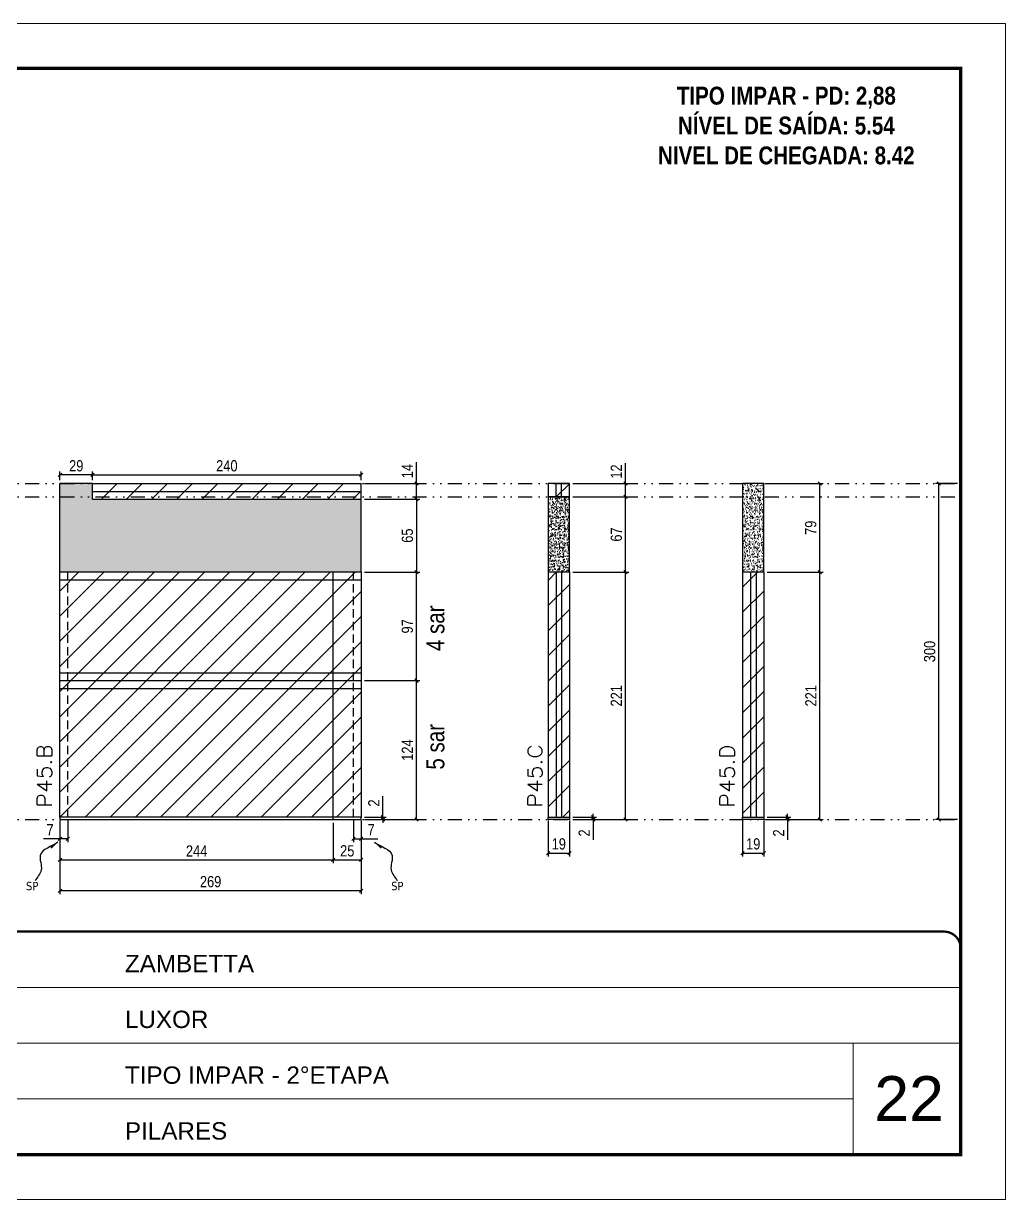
# Model space of a CAD drawing. Extents: x 14400 to 20667, y -21631 to 6985.
# Drawn here: x 16620 to 17497, y 192 to 1242 of the extents above; entities that cross this region are included whole.
import ezdxf

# ---------------------------------------------------------------- set-up
doc = ezdxf.new("R2010")
doc.units = 0
for name, pattern in [('CONTINUO', [0]), ('DASHED', [0.75, 0.5, -0.25]), ('DIVIDE2', [0.625, 0.25, -0.125, 0, -0.125, 0, -0.125]), ('HIDDEN', [0.375, 0.25, -0.125])]:
    doc.linetypes.add(name, pattern=pattern)
for name, color, linetype, lineweight in [('CARIMBO', 255, 'Continuous', 9), ('Folhas', 255, 'Continuous', 9), ('Hachura', 251, 'Continuous', 9), ('SARRAFO DE PRESSAO', 251, 'DASHED', 9), ('Texto Seção', 7, 'Continuous', 15)]:
    doc.layers.add(name, color=color, linetype=linetype, lineweight=lineweight)
for name, color, linetype in [('COTA', 241, 'Continuous'), ('NOMENCLATURA', 7, 'Continuous'), ('Nível', 160, 'Continuous'), ('Painéis', 200, 'Continuous'), ('SARR_2.2x7', 40, 'Continuous'), ('texto', 7, 'Continuous')]:
    doc.layers.add(name, color=color, linetype=linetype)
doc.styles.add('ARIAL', font='arial.ttf')
doc.styles.add('ARIAL_NARROW', font='ARIALN.TTF', dxfattribs={"height": 0.2})
doc.styles.add('COTA TECNICA', font='techl___.ttf', dxfattribs={"height": 10})
doc.styles.add('COTA TECNICA-50', font='techl___.ttf', dxfattribs={"height": 10})
doc.styles.add('REGUA-120', font='ROMANS.shx', dxfattribs={"height": 15})
doc.styles.add('ROMANC', font='techb___.ttf', dxfattribs={"height": 2.5})
doc.styles.get("Standard").update_dxf_attribs({"font": 'arial.ttf'})
doc.dimstyles.new('COTA PAINEL-50', dxfattribs={"dimtxt": 10, "dimasz": 3, "dimexe": 3, "dimexo": 3, "dimgap": 3, "dimtad": 1, "dimdec": 1, "dimzin": 12, "dimdsep": 46, "dimtxsty": 'COTA TECNICA-50', "dimblk1": 'OBLIQUE', "dimblk2": 'OBLIQUE', "dimsah": 1, "dimcen": 0.9, "dimclrd": 4, "dimclre": 4, "dimclrt": 240, "dimadec": 1, "dimazin": 3, "dimtfac": 1, "dimtdec": 1, "dimtmove": 0, "dimatfit": 3, "dimfxl": 1, "dimtolj": 1, "dimtzin": 12, "dimarcsym": 0})
doc.dimstyles.new('PAINEL', dxfattribs={"dimtxt": 10, "dimasz": 3, "dimexe": 3, "dimexo": 3, "dimgap": 3, "dimtad": 1, "dimdec": 1, "dimzin": 12, "dimdsep": 46, "dimtxsty": 'COTA TECNICA', "dimblk1": 'OBLIQUE', "dimblk2": 'OBLIQUE', "dimsah": 1, "dimcen": 0.9, "dimclrd": 4, "dimclre": 4, "dimclrt": 240, "dimadec": 1, "dimazin": 3, "dimtfac": 1, "dimtdec": 1, "dimtmove": 0, "dimatfit": 3, "dimfxl": 1, "dimtolj": 1, "dimtzin": 12, "dimarcsym": 0})
doc.dimstyles.get("Standard").update_dxf_attribs({"dimtxt": 0.18, "dimasz": 0.18, "dimexe": 0.18, "dimexo": 0.0625, "dimgap": 0.09, "dimtad": 0, "dimtih": 1, "dimtoh": 1, "dimdec": 4, "dimzin": 0, "dimdsep": 46, "dimtxsty": 'Standard', "dimcen": 0.09, "dimadec": 0, "dimazin": 0, "dimtfac": 1, "dimtdec": 4, "dimtofl": 0, "dimtmove": 0, "dimatfit": 3, "dimfxl": 1, "dimtolj": 1, "dimtzin": 0, "dimarcsym": 0})

# ---------------------------------------------------------------- blocks, each defined once
blk = doc.blocks.new('9999999999')
at = {"color": 30, "linetype": 'CONTINUO'}
for p, q in [((98564.6, 34379.6), (99584, 34379.6)), ((98564.6, 34329.8), (99488, 34329.8)), ((99584, 34329.8), (99488, 34329.8)), ((99488, 34329.8), (99488, 34230.2)), ((98564.6, 34280), (99488, 34280))]:
    blk.add_line(p, q, dxfattribs=at)
at = {"color": 30, "linetype": 'CONTINUO', "const_width": 2}
blk.add_lwpolyline([(99584, 34230.2), (99584, 34414.4, 0.414214), (99569, 34429.4), (98229, 34429.4, 0.414214), (98214, 34414.4), (98214, 34245.2, 0.414214), (98229, 34230.2), (99584, 34230.2)], format="xyb", dxfattribs=at)
at = {"layer": 'Folhas'}
blk.add_lwpolyline([(98139, 34190.2), (99624, 34190.2), (99624, 35240.2), (98139, 35240.2)], close=True, dxfattribs=at)
at = {"layer": 'Folhas', "color": 30, "const_width": 3}
blk.add_lwpolyline([(98214, 34230.2), (99584, 34230.2), (99584, 35200.2), (98214, 35200.2)], close=True, dxfattribs=at)
at = {"color": 7, "linetype": 'Continuous', "ltscale": 5, "style": 'ARIAL'}
for s, height, p in [('ZAMBETTA', 15.48, (98837.7, 34393.1)), ('LUXOR', 15.48, (98837.7, 34343.3)), ('TIPO IMPAR - 2°ETAPA', 15.483, (98837.7, 34293.5)), ('PILARES', 15.48, (98837.7, 34243.7))]:
    blk.add_text(s, height=height, dxfattribs=at).set_placement(p)
blk = doc.blocks.new('_Oblique')
at = {"color": 0, "linetype": 'ByBlock', "lineweight": -2}
blk.add_line((-0.5, -0.5), (0.5, 0.5), dxfattribs=at)
blk = doc.blocks.new('*D941')
at = {"layer": 'COTA', "color": 4, "lineweight": -2, "transparency": 16777216}
for p, q in [((16652.7, 530.1), (16652.7, 464.5)), ((16921.7, 530.1), (16921.7, 464.5)), ((16921.7, 467.5), (16652.7, 467.5))]:
    blk.add_line(p, q, dxfattribs=at)
at = {"layer": 'Defpoints', "color": 0, "transparency": 16777216}
for p in [(16652.7, 533.1), (16921.7, 533.1), (16652.7, 467.5)]:
    blk.add_point(p, dxfattribs=at)
at = {"layer": 'COTA', "color": 4, "lineweight": -2, "transparency": 16777216, "xscale": 3, "yscale": 3, "zscale": 3, "rotation": 180}
blk.add_blockref('_Oblique', (16652.7, 467.5), dxfattribs=at)
at = {"layer": 'COTA', "color": 4, "lineweight": -2, "transparency": 16777216, "xscale": 3, "yscale": 3, "zscale": 3}
blk.add_blockref('_Oblique', (16921.7, 467.5), dxfattribs=at)
at = {"layer": 'COTA', "color": 240, "transparency": 16777216, "insert": (16787.2, 475.6), "char_height": 10, "attachment_point": 5, "style": 'COTA TECNICA'}
blk.add_mtext('\\A1;269', dxfattribs=at)
blk = doc.blocks.new('*D942')
at = {"layer": 'COTA', "color": 4, "lineweight": -2, "transparency": 16777216}
for p, q in [((16914.7, 530.1), (16914.7, 510.9)), ((16921.7, 528.1), (16921.7, 510.9)), ((16914.7, 513.9), (16921.7, 513.9)), ((16921.7, 513.9), (16936.4, 513.9))]:
    blk.add_line(p, q, dxfattribs=at)
at = {"layer": 'Defpoints', "color": 0, "transparency": 16777216}
for p in [(16914.7, 533.1), (16921.7, 531.1), (16921.7, 513.9)]:
    blk.add_point(p, dxfattribs=at)
at = {"layer": 'COTA', "color": 4, "lineweight": -2, "transparency": 16777216, "xscale": 3, "yscale": 3, "zscale": 3, "rotation": 180}
blk.add_blockref('_Oblique', (16914.7, 513.9), dxfattribs=at)
at = {"layer": 'COTA', "color": 4, "lineweight": -2, "transparency": 16777216, "xscale": 3, "yscale": 3, "zscale": 3}
blk.add_blockref('_Oblique', (16921.7, 513.9), dxfattribs=at)
at = {"layer": 'COTA', "color": 240, "transparency": 16777216, "insert": (16930.5, 522), "char_height": 10, "attachment_point": 5, "style": 'COTA TECNICA-50'}
blk.add_mtext('\\A1;7', dxfattribs=at)
blk = doc.blocks.new('*D943')
at = {"layer": 'COTA', "color": 4, "lineweight": -2, "transparency": 16777216}
for p, q in [((16652.7, 528.1), (16652.7, 510.9)), ((16659.7, 530.1), (16659.7, 510.9)), ((16652.7, 513.9), (16637.9, 513.9)), ((16659.7, 513.9), (16652.7, 513.9))]:
    blk.add_line(p, q, dxfattribs=at)
at = {"layer": 'Defpoints', "color": 0, "transparency": 16777216}
for p in [(16652.7, 531.1), (16659.7, 533.1), (16652.7, 513.9)]:
    blk.add_point(p, dxfattribs=at)
at = {"layer": 'COTA', "color": 4, "lineweight": -2, "transparency": 16777216, "xscale": 3, "yscale": 3, "zscale": 3, "rotation": 180}
blk.add_blockref('_Oblique', (16652.7, 513.9), dxfattribs=at)
at = {"layer": 'COTA', "color": 4, "lineweight": -2, "transparency": 16777216, "xscale": 3, "yscale": 3, "zscale": 3}
blk.add_blockref('_Oblique', (16659.7, 513.9), dxfattribs=at)
at = {"layer": 'COTA', "color": 240, "transparency": 16777216, "insert": (16643.8, 522), "char_height": 10, "attachment_point": 5, "style": 'COTA TECNICA-50'}
blk.add_mtext('\\A1;7', dxfattribs=at)
blk = doc.blocks.new('*D944')
at = {"layer": 'COTA', "color": 4, "lineweight": -2, "transparency": 16777216}
for p, q in [((16940.9, 533.1), (16940.9, 551.9)), ((16924.7, 533.1), (16943.9, 533.1)), ((16924.7, 531.1), (16943.9, 531.1)), ((16940.9, 531.1), (16940.9, 533.1)), ((16940.9, 531.1), (16940.9, 528.1))]:
    blk.add_line(p, q, dxfattribs=at)
at = {"layer": 'Defpoints', "color": 0, "transparency": 16777216}
for p in [(16921.7, 533.1), (16921.7, 531.1), (16940.9, 531.1)]:
    blk.add_point(p, dxfattribs=at)
at = {"layer": 'COTA', "color": 4, "lineweight": -2, "transparency": 16777216, "xscale": 3, "yscale": 3, "zscale": 3}
for p, rotation in [((16940.9, 533.1), 270), ((16940.9, 531.1), 90)]:
    blk.add_blockref('_Oblique', p, dxfattribs=dict(at, rotation=rotation))
at = {"layer": 'COTA', "color": 240, "transparency": 16777216, "insert": (16932.9, 545.9), "char_height": 10, "attachment_point": 5, "rotation": 90, "style": 'COTA TECNICA-50'}
blk.add_mtext('\\A1;2', dxfattribs=at)
blk = doc.blocks.new('*D945')
at = {"layer": 'COTA', "color": 4, "linetype": 'ByBlock', "lineweight": -2, "transparency": 16777216}
for p, q in [((16924.7, 655.1), (16974, 655.1)), ((16971, 531.1), (16971, 655.1)), ((16924.7, 531.1), (16974, 531.1))]:
    blk.add_line(p, q, dxfattribs=at)
at = {"layer": 'Defpoints', "color": 0, "linetype": 'ByBlock', "transparency": 16777216}
for p in [(16921.7, 655.1), (16971, 655.1), (16921.7, 531.1)]:
    blk.add_point(p, dxfattribs=at)
at = {"layer": 'COTA', "color": 4, "linetype": 'ByBlock', "lineweight": -2, "transparency": 16777216, "xscale": 3, "yscale": 3, "zscale": 3}
for p, rotation in [((16971, 655.1), 90), ((16971, 531.1), 270)]:
    blk.add_blockref('_Oblique', p, dxfattribs=dict(at, rotation=rotation))
at = {"layer": 'COTA', "color": 240, "linetype": 'ByBlock', "transparency": 16777216, "insert": (16962.9, 593.1), "char_height": 10, "attachment_point": 5, "rotation": 90, "style": 'COTA TECNICA'}
blk.add_mtext('\\A1;124', dxfattribs=at)
blk = doc.blocks.new('*D946')
at = {"layer": 'COTA', "color": 4, "lineweight": -2, "transparency": 16777216}
for p, q in [((16896.7, 528.1), (16896.7, 492)), ((16921.7, 528.1), (16921.7, 492)), ((16896.7, 495), (16921.7, 495))]:
    blk.add_line(p, q, dxfattribs=at)
at = {"layer": 'Defpoints', "color": 0, "transparency": 16777216}
for p in [(16896.7, 531.1), (16921.7, 531.1), (16921.7, 495)]:
    blk.add_point(p, dxfattribs=at)
at = {"layer": 'COTA', "color": 4, "lineweight": -2, "transparency": 16777216, "xscale": 3, "yscale": 3, "zscale": 3, "rotation": 180}
blk.add_blockref('_Oblique', (16896.7, 495), dxfattribs=at)
at = {"layer": 'COTA', "color": 4, "lineweight": -2, "transparency": 16777216, "xscale": 3, "yscale": 3, "zscale": 3}
blk.add_blockref('_Oblique', (16921.7, 495), dxfattribs=at)
at = {"layer": 'COTA', "color": 240, "transparency": 16777216, "insert": (16909.2, 503.1), "char_height": 10, "attachment_point": 5, "style": 'COTA TECNICA'}
blk.add_mtext('\\A1;25', dxfattribs=at)
blk = doc.blocks.new('*D947')
at = {"layer": 'COTA', "color": 4, "lineweight": -2, "transparency": 16777216}
for p, q in [((16652.7, 528.1), (16652.7, 492)), ((16896.7, 528.1), (16896.7, 492)), ((16652.7, 495), (16896.7, 495))]:
    blk.add_line(p, q, dxfattribs=at)
at = {"layer": 'Defpoints', "color": 0, "transparency": 16777216}
for p in [(16652.7, 531.1), (16896.7, 531.1), (16896.7, 495)]:
    blk.add_point(p, dxfattribs=at)
at = {"layer": 'COTA', "color": 4, "lineweight": -2, "transparency": 16777216, "xscale": 3, "yscale": 3, "zscale": 3, "rotation": 180}
blk.add_blockref('_Oblique', (16652.7, 495), dxfattribs=at)
at = {"layer": 'COTA', "color": 4, "lineweight": -2, "transparency": 16777216, "xscale": 3, "yscale": 3, "zscale": 3}
blk.add_blockref('_Oblique', (16896.7, 495), dxfattribs=at)
at = {"layer": 'COTA', "color": 240, "transparency": 16777216, "insert": (16774.7, 503), "char_height": 10, "attachment_point": 5, "style": 'COTA TECNICA'}
blk.add_mtext('\\A1;244', dxfattribs=at)
blk = doc.blocks.new('*D956')
at = {"layer": 'COTA', "color": 4, "lineweight": -2, "transparency": 16777216}
for p, q in [((16924.7, 752.1), (16974, 752.1)), ((16971, 655.1), (16971, 752.1)), ((16924.7, 655.1), (16974, 655.1))]:
    blk.add_line(p, q, dxfattribs=at)
at = {"layer": 'Defpoints', "color": 0, "transparency": 16777216}
for p in [(16921.7, 752.1), (16971, 752.1), (16921.7, 655.1)]:
    blk.add_point(p, dxfattribs=at)
at = {"layer": 'COTA', "color": 4, "lineweight": -2, "transparency": 16777216, "xscale": 3, "yscale": 3, "zscale": 3}
for p, rotation in [((16971, 752.1), 90), ((16971, 655.1), 270)]:
    blk.add_blockref('_Oblique', p, dxfattribs=dict(at, rotation=rotation))
at = {"layer": 'COTA', "color": 240, "transparency": 16777216, "insert": (16962.9, 703.6), "char_height": 10, "attachment_point": 5, "rotation": 90, "style": 'COTA TECNICA'}
blk.add_mtext('\\A1;97', dxfattribs=at)
blk = doc.blocks.new('*D957')
at = {"layer": 'COTA', "color": 4, "lineweight": -2, "transparency": 16777216}
for p, q in [((17454, 831.1), (17434.5, 831.1)), ((17437.5, 531.1), (17437.5, 831.1)), ((17454, 531.1), (17434.5, 531.1))]:
    blk.add_line(p, q, dxfattribs=at)
at = {"layer": 'Defpoints', "color": 0, "transparency": 16777216}
for p in [(17437.5, 831.1), (17457, 831.1), (17457, 531.1)]:
    blk.add_point(p, dxfattribs=at)
at = {"layer": 'COTA', "color": 4, "lineweight": -2, "transparency": 16777216, "xscale": 3, "yscale": 3, "zscale": 3}
for p, rotation in [((17437.5, 831.1), 90), ((17437.5, 531.1), 270)]:
    blk.add_blockref('_Oblique', p, dxfattribs=dict(at, rotation=rotation))
at = {"layer": 'COTA', "color": 240, "transparency": 16777216, "insert": (17429.3, 681.1), "char_height": 10, "attachment_point": 5, "rotation": 90, "style": 'COTA TECNICA'}
blk.add_mtext('\\A1;300', dxfattribs=at)
blk = doc.blocks.new('*D958')
at = {"layer": 'COTA', "color": 4, "lineweight": -2, "transparency": 16777216}
for p, q in [((16652.7, 834.1), (16652.7, 841.8)), ((16681.7, 834.1), (16681.7, 841.8)), ((16681.7, 838.8), (16652.7, 838.8))]:
    blk.add_line(p, q, dxfattribs=at)
at = {"layer": 'Defpoints', "color": 0, "transparency": 16777216}
for p in [(16652.7, 838.8), (16652.7, 831.1), (16681.7, 831.1)]:
    blk.add_point(p, dxfattribs=at)
at = {"layer": 'COTA', "color": 4, "lineweight": -2, "transparency": 16777216, "xscale": 3, "yscale": 3, "zscale": 3, "rotation": 180}
blk.add_blockref('_Oblique', (16652.7, 838.8), dxfattribs=at)
at = {"layer": 'COTA', "color": 4, "lineweight": -2, "transparency": 16777216, "xscale": 3, "yscale": 3, "zscale": 3}
blk.add_blockref('_Oblique', (16681.7, 838.8), dxfattribs=at)
at = {"layer": 'COTA', "color": 240, "transparency": 16777216, "insert": (16667.2, 846.9), "char_height": 10, "attachment_point": 5, "style": 'COTA TECNICA'}
blk.add_mtext('\\A1;29', dxfattribs=at)
blk = doc.blocks.new('*D959')
at = {"layer": 'COTA', "color": 4, "lineweight": -2, "transparency": 16777216}
for p, q in [((16681.7, 834.1), (16681.7, 841.8)), ((16921.7, 834.1), (16921.7, 841.8)), ((16681.7, 838.8), (16921.7, 838.8))]:
    blk.add_line(p, q, dxfattribs=at)
at = {"layer": 'Defpoints', "color": 0, "transparency": 16777216}
for p in [(16681.7, 831.1), (16921.7, 838.8), (16921.7, 831.1)]:
    blk.add_point(p, dxfattribs=at)
at = {"layer": 'COTA', "color": 4, "lineweight": -2, "transparency": 16777216, "xscale": 3, "yscale": 3, "zscale": 3, "rotation": 180}
blk.add_blockref('_Oblique', (16681.7, 838.8), dxfattribs=at)
at = {"layer": 'COTA', "color": 4, "lineweight": -2, "transparency": 16777216, "xscale": 3, "yscale": 3, "zscale": 3}
blk.add_blockref('_Oblique', (16921.7, 838.8), dxfattribs=at)
at = {"layer": 'COTA', "color": 240, "transparency": 16777216, "insert": (16801.7, 846.9), "char_height": 10, "attachment_point": 5, "style": 'COTA TECNICA'}
blk.add_mtext('\\A1;240', dxfattribs=at)
blk = doc.blocks.new('*D960')
at = {"layer": 'COTA', "color": 4, "lineweight": -2, "transparency": 16777216}
for p, q in [((16971, 831.1), (16971, 850.3)), ((16924.7, 831.1), (16974, 831.1)), ((16971, 817.1), (16971, 831.1)), ((16924.7, 817.1), (16974, 817.1))]:
    blk.add_line(p, q, dxfattribs=at)
at = {"layer": 'Defpoints', "color": 0, "transparency": 16777216}
for p in [(16921.7, 831.1), (16971, 831.1), (16921.7, 817.1)]:
    blk.add_point(p, dxfattribs=at)
at = {"layer": 'COTA', "color": 4, "lineweight": -2, "transparency": 16777216, "xscale": 3, "yscale": 3, "zscale": 3}
for p, rotation in [((16971, 831.1), 90), ((16971, 817.1), 270)]:
    blk.add_blockref('_Oblique', p, dxfattribs=dict(at, rotation=rotation))
at = {"layer": 'COTA', "color": 240, "transparency": 16777216, "insert": (16962.9, 842.2), "char_height": 10, "attachment_point": 5, "rotation": 90, "style": 'COTA TECNICA'}
blk.add_mtext('\\A1;14', dxfattribs=at)
blk = doc.blocks.new('*D1265')
at = {"layer": 'COTA', "color": 4, "lineweight": -2, "transparency": 16777216}
for p, q in [((16924.7, 817.1), (16974, 817.1)), ((16971, 817.1), (16971, 752.1)), ((16924.7, 752.1), (16974, 752.1))]:
    blk.add_line(p, q, dxfattribs=at)
at = {"layer": 'Defpoints', "color": 0, "transparency": 16777216}
for p in [(16921.7, 817.1), (16921.7, 752.1), (16971, 752.1)]:
    blk.add_point(p, dxfattribs=at)
at = {"layer": 'COTA', "color": 4, "lineweight": -2, "transparency": 16777216, "xscale": 3, "yscale": 3, "zscale": 3}
for p, rotation in [((16971, 817.1), 90), ((16971, 752.1), 270)]:
    blk.add_blockref('_Oblique', p, dxfattribs=dict(at, rotation=rotation))
at = {"layer": 'COTA', "color": 240, "transparency": 16777216, "insert": (16962.9, 784.6), "char_height": 10, "attachment_point": 5, "rotation": 90, "style": 'COTA TECNICA'}
blk.add_mtext('\\A1;65', dxfattribs=at)
blk = doc.blocks.new('*D1266')
at = {"layer": 'COTA', "color": 4, "lineweight": -2, "transparency": 16777216}
for p, q in [((17088.6, 530.1), (17088.6, 498.2)), ((17107.6, 530.1), (17107.6, 498.2)), ((17088.6, 501.2), (17107.6, 501.2))]:
    blk.add_line(p, q, dxfattribs=at)
at = {"layer": 'Defpoints', "color": 0, "transparency": 16777216}
for p in [(17088.6, 533.1), (17107.6, 533.1), (17107.6, 501.2)]:
    blk.add_point(p, dxfattribs=at)
at = {"layer": 'COTA', "color": 4, "lineweight": -2, "transparency": 16777216, "xscale": 3, "yscale": 3, "zscale": 3, "rotation": 180}
blk.add_blockref('_Oblique', (17088.6, 501.2), dxfattribs=at)
at = {"layer": 'COTA', "color": 4, "lineweight": -2, "transparency": 16777216, "xscale": 3, "yscale": 3, "zscale": 3}
blk.add_blockref('_Oblique', (17107.6, 501.2), dxfattribs=at)
at = {"layer": 'COTA', "color": 240, "transparency": 16777216, "insert": (17098.1, 509.3), "char_height": 10, "attachment_point": 5, "style": 'COTA TECNICA'}
blk.add_mtext('\\A1;19', dxfattribs=at)
blk = doc.blocks.new('*D1267')
at = {"layer": 'COTA', "color": 4, "lineweight": -2, "transparency": 16777216}
for p, q in [((17128.8, 533.1), (17128.8, 536.1)), ((17110.6, 533.1), (17131.8, 533.1)), ((17110.6, 531.1), (17131.8, 531.1)), ((17128.8, 533.1), (17128.8, 531.1)), ((17128.8, 531.1), (17128.8, 513))]:
    blk.add_line(p, q, dxfattribs=at)
at = {"layer": 'Defpoints', "color": 0, "transparency": 16777216}
for p in [(17107.6, 533.1), (17107.6, 531.1), (17128.8, 533.1)]:
    blk.add_point(p, dxfattribs=at)
at = {"layer": 'COTA', "color": 4, "lineweight": -2, "transparency": 16777216, "xscale": 3, "yscale": 3, "zscale": 3}
for p, rotation in [((17128.8, 533.1), 270), ((17128.8, 531.1), 90)]:
    blk.add_blockref('_Oblique', p, dxfattribs=dict(at, rotation=rotation))
at = {"layer": 'COTA', "color": 240, "transparency": 16777216, "insert": (17120.8, 519.1), "char_height": 10, "attachment_point": 5, "rotation": 90, "style": 'COTA TECNICA-50'}
blk.add_mtext('\\A1;2', dxfattribs=at)
blk = doc.blocks.new('*D1268')
at = {"layer": 'COTA', "color": 4, "lineweight": -2, "transparency": 16777216}
for p, q in [((17110.6, 752.1), (17160.6, 752.1)), ((17157.6, 531.1), (17157.6, 752.1)), ((17110.6, 531.1), (17160.6, 531.1))]:
    blk.add_line(p, q, dxfattribs=at)
at = {"layer": 'Defpoints', "color": 0, "transparency": 16777216}
for p in [(17107.6, 752.1), (17157.6, 752.1), (17107.6, 531.1)]:
    blk.add_point(p, dxfattribs=at)
at = {"layer": 'COTA', "color": 4, "lineweight": -2, "transparency": 16777216, "xscale": 3, "yscale": 3, "zscale": 3}
for p, rotation in [((17157.6, 752.1), 90), ((17157.6, 531.1), 270)]:
    blk.add_blockref('_Oblique', p, dxfattribs=dict(at, rotation=rotation))
at = {"layer": 'COTA', "color": 240, "transparency": 16777216, "insert": (17149.5, 641.6), "char_height": 10, "attachment_point": 5, "rotation": 90, "style": 'COTA TECNICA-50'}
blk.add_mtext('\\A1;221', dxfattribs=at)
blk = doc.blocks.new('*D1269')
at = {"layer": 'COTA', "color": 4, "lineweight": -2, "transparency": 16777216}
for p, q in [((17110.6, 819.1), (17160.6, 819.1)), ((17157.6, 752.1), (17157.6, 819.1)), ((17110.6, 752.1), (17160.6, 752.1))]:
    blk.add_line(p, q, dxfattribs=at)
at = {"layer": 'Defpoints', "color": 0, "transparency": 16777216}
for p in [(17107.6, 819.1), (17157.6, 819.1), (17107.6, 752.1)]:
    blk.add_point(p, dxfattribs=at)
at = {"layer": 'COTA', "color": 4, "lineweight": -2, "transparency": 16777216, "xscale": 3, "yscale": 3, "zscale": 3}
for p, rotation in [((17157.6, 819.1), 90), ((17157.6, 752.1), 270)]:
    blk.add_blockref('_Oblique', p, dxfattribs=dict(at, rotation=rotation))
at = {"layer": 'COTA', "color": 240, "transparency": 16777216, "insert": (17149.5, 785.6), "char_height": 10, "attachment_point": 5, "rotation": 90, "style": 'COTA TECNICA'}
blk.add_mtext('\\A1;67', dxfattribs=at)
blk = doc.blocks.new('*D1270')
at = {"layer": 'COTA', "color": 4, "lineweight": -2, "transparency": 16777216}
for p, q in [((17157.6, 831.1), (17157.6, 849.4)), ((17110.6, 831.1), (17160.6, 831.1)), ((17157.6, 819.1), (17157.6, 831.1)), ((17110.6, 819.1), (17160.6, 819.1))]:
    blk.add_line(p, q, dxfattribs=at)
at = {"layer": 'Defpoints', "color": 0, "transparency": 16777216}
for p in [(17107.6, 831.1), (17157.6, 831.1), (17107.6, 819.1)]:
    blk.add_point(p, dxfattribs=at)
at = {"layer": 'COTA', "color": 4, "lineweight": -2, "transparency": 16777216, "xscale": 3, "yscale": 3, "zscale": 3}
for p, rotation in [((17157.6, 831.1), 90), ((17157.6, 819.1), 270)]:
    blk.add_blockref('_Oblique', p, dxfattribs=dict(at, rotation=rotation))
at = {"layer": 'COTA', "color": 240, "transparency": 16777216, "insert": (17149.5, 841.8), "char_height": 10, "attachment_point": 5, "rotation": 90, "style": 'COTA TECNICA'}
blk.add_mtext('\\A1;12', dxfattribs=at)
blk = doc.blocks.new('*D1271')
at = {"layer": 'COTA', "color": 4, "lineweight": -2, "transparency": 16777216}
for p, q in [((17262.2, 530.1), (17262.2, 498.2)), ((17281.2, 530.1), (17281.2, 498.2)), ((17262.2, 501.2), (17281.2, 501.2))]:
    blk.add_line(p, q, dxfattribs=at)
at = {"layer": 'Defpoints', "color": 0, "transparency": 16777216}
for p in [(17262.2, 533.1), (17281.2, 533.1), (17281.2, 501.2)]:
    blk.add_point(p, dxfattribs=at)
at = {"layer": 'COTA', "color": 4, "lineweight": -2, "transparency": 16777216, "xscale": 3, "yscale": 3, "zscale": 3, "rotation": 180}
blk.add_blockref('_Oblique', (17262.2, 501.2), dxfattribs=at)
at = {"layer": 'COTA', "color": 4, "lineweight": -2, "transparency": 16777216, "xscale": 3, "yscale": 3, "zscale": 3}
blk.add_blockref('_Oblique', (17281.2, 501.2), dxfattribs=at)
at = {"layer": 'COTA', "color": 240, "transparency": 16777216, "insert": (17271.7, 509.3), "char_height": 10, "attachment_point": 5, "style": 'COTA TECNICA'}
blk.add_mtext('\\A1;19', dxfattribs=at)
blk = doc.blocks.new('*D1272')
at = {"layer": 'COTA', "color": 4, "lineweight": -2, "transparency": 16777216}
for p, q in [((17302.4, 533.1), (17302.4, 536.1)), ((17284.2, 533.1), (17305.4, 533.1)), ((17284.2, 531.1), (17305.4, 531.1)), ((17302.4, 533.1), (17302.4, 531.1)), ((17302.4, 531.1), (17302.4, 513))]:
    blk.add_line(p, q, dxfattribs=at)
at = {"layer": 'Defpoints', "color": 0, "transparency": 16777216}
for p in [(17281.2, 533.1), (17281.2, 531.1), (17302.4, 533.1)]:
    blk.add_point(p, dxfattribs=at)
at = {"layer": 'COTA', "color": 4, "lineweight": -2, "transparency": 16777216, "xscale": 3, "yscale": 3, "zscale": 3}
for p, rotation in [((17302.4, 533.1), 270), ((17302.4, 531.1), 90)]:
    blk.add_blockref('_Oblique', p, dxfattribs=dict(at, rotation=rotation))
at = {"layer": 'COTA', "color": 240, "transparency": 16777216, "insert": (17294.4, 519.1), "char_height": 10, "attachment_point": 5, "rotation": 90, "style": 'COTA TECNICA-50'}
blk.add_mtext('\\A1;2', dxfattribs=at)
blk = doc.blocks.new('*D1273')
at = {"layer": 'COTA', "color": 4, "lineweight": -2, "transparency": 16777216}
for p, q in [((17284.2, 752.1), (17334.2, 752.1)), ((17331.2, 531.1), (17331.2, 752.1)), ((17284.2, 531.1), (17334.2, 531.1))]:
    blk.add_line(p, q, dxfattribs=at)
at = {"layer": 'Defpoints', "color": 0, "transparency": 16777216}
for p in [(17281.2, 752.1), (17331.2, 752.1), (17281.2, 531.1)]:
    blk.add_point(p, dxfattribs=at)
at = {"layer": 'COTA', "color": 4, "lineweight": -2, "transparency": 16777216, "xscale": 3, "yscale": 3, "zscale": 3}
for p, rotation in [((17331.2, 752.1), 90), ((17331.2, 531.1), 270)]:
    blk.add_blockref('_Oblique', p, dxfattribs=dict(at, rotation=rotation))
at = {"layer": 'COTA', "color": 240, "transparency": 16777216, "insert": (17323.2, 641.6), "char_height": 10, "attachment_point": 5, "rotation": 90, "style": 'COTA TECNICA-50'}
blk.add_mtext('\\A1;221', dxfattribs=at)
blk = doc.blocks.new('*D1274')
at = {"layer": 'COTA', "color": 4, "lineweight": -2, "transparency": 16777216}
for p, q in [((17284.2, 831.1), (17334.2, 831.1)), ((17331.2, 752.1), (17331.2, 831.1)), ((17284.2, 752.1), (17334.2, 752.1))]:
    blk.add_line(p, q, dxfattribs=at)
at = {"layer": 'Defpoints', "color": 0, "transparency": 16777216}
for p in [(17281.2, 831.1), (17331.2, 831.1), (17281.2, 752.1)]:
    blk.add_point(p, dxfattribs=at)
at = {"layer": 'COTA', "color": 4, "lineweight": -2, "transparency": 16777216, "xscale": 3, "yscale": 3, "zscale": 3}
for p, rotation in [((17331.2, 831.1), 90), ((17331.2, 752.1), 270)]:
    blk.add_blockref('_Oblique', p, dxfattribs=dict(at, rotation=rotation))
at = {"layer": 'COTA', "color": 240, "transparency": 16777216, "insert": (17323.1, 791.6), "char_height": 10, "attachment_point": 5, "rotation": 90, "style": 'COTA TECNICA'}
blk.add_mtext('\\A1;79', dxfattribs=at)

msp = doc.modelspace()

# ---------------------------------------------------------------- hatches: boundary and pattern name
at = {"layer": 'COTA'}
h = msp.add_hatch(dxfattribs=at)
h.set_pattern_fill('AR-CONC', color=256, scale=0.03)
h.paths.add_polyline_path([(16921.65, 817.13), (16681.65, 817.13), (16681.65, 819.13), (16652.65, 819.13), (16652.65, 752.13), (16921.65, 752.13)])
h.paths.add_polyline_path([(16681.65, 831.13), (16652.65, 831.13), (16652.65, 819.13), (16681.65, 819.13)])
h = msp.add_hatch(dxfattribs=at)
h.set_pattern_fill('AR-CONC', color=256, scale=0.03)
h.set_pattern_definition([(50, (-1477.82, -3473.7253), (5.4655401, -0.4781726), [0.5715, -6.2865]), (355, (-1477.82, -3473.7253), (-1.0573026, 5.7317054), [0.4572, -5.0292175]), (100.451445, (-1477.3647, -3473.765), (4.4082374, 5.2535326), [0.4857003, -5.3427073]), (46.1842, (-1477.82, -3472.201), (8.1323712, -1.2612698), [0.85725, -9.42975]), (96.635558, (-1477.1424, -3472.3064), (7.122124, 7.4227837), [0.7285507, -8.0140682]), (351.18415, (-1477.82, -3472.201), (7.122124, 7.4227837), [0.685799, -7.543792]), (21, (-1477.058, -3472.5823), (4.5484317, -3.0679559), [0.5715, -6.2865]), (326, (-1477.058, -3472.5823), (1.8540609, 5.525639), [0.4572, -5.0292]), (71.451445, (-1476.679, -3472.838), (6.4024926, 2.457683), [0.4857003, -5.3426981]), (37.5, (-1477.8201, -3473.7253), (0.0926581, 2.53665117), [0, -4.96824, 0, -5.1054, 0, -5.04825]), (7.5, (-1477.82, -3473.7253), (2.00458988, 3.00541724), [0, -2.91084, 0, -4.85394, 0, -1.92405]), (327.5, (-1479.5194, -3473.7253), (4.06771786, -0.17186232), [0, -1.905, 0, -5.9436, 0, -7.8867]), (317.5, (-1480.2814, -3473.7253), (4.44387544, 0.7627947), [0, -2.4765, 0, -3.94716, 0, -5.6007])])
h.paths.add_polyline_path([(17281.23, 831.13), (17262.23, 831.13), (17262.23, 752.13), (17281.23, 752.13)])
h = msp.add_hatch(dxfattribs=at)
h.set_pattern_fill('AR-CONC', color=256, scale=0.03)
h.set_pattern_definition([(50, (-1651.447, -3473.7253), (5.4655401, -0.4781726), [0.5715, -6.2865]), (355, (-1651.447, -3473.7253), (-1.0573026, 5.7317054), [0.4572, -5.0292175]), (100.451445, (-1650.9913, -3473.765), (4.4082374, 5.2535326), [0.4857003, -5.3427073]), (46.1842, (-1651.447, -3472.201), (8.1323712, -1.2612698), [0.85725, -9.42975]), (96.635558, (-1650.769, -3472.3064), (7.122124, 7.4227837), [0.7285507, -8.0140682]), (351.18415, (-1651.447, -3472.201), (7.122124, 7.4227837), [0.685799, -7.543792]), (21, (-1650.685, -3472.5823), (4.5484317, -3.0679559), [0.5715, -6.2865]), (326, (-1650.685, -3472.5823), (1.8540609, 5.525639), [0.4572, -5.0292]), (71.451445, (-1650.306, -3472.838), (6.4024926, 2.457683), [0.4857003, -5.3426981]), (37.5, (-1651.4468, -3473.7253), (0.0926581, 2.53665117), [0, -4.96824, 0, -5.1054, 0, -5.04825]), (7.5, (-1651.4468, -3473.7253), (2.00458988, 3.00541724), [0, -2.91084, 0, -4.85394, 0, -1.92405]), (327.5, (-1653.146, -3473.7253), (4.06771786, -0.17186232), [0, -1.905, 0, -5.9436, 0, -7.8867]), (317.5, (-1653.908, -3473.7253), (4.44387544, 0.7627947), [0, -2.4765, 0, -3.94716, 0, -5.6007])])
h.paths.add_polyline_path([(17107.61, 819.13), (17088.61, 819.13), (17088.61, 752.13), (17107.61, 752.13)])
at = {"layer": 'Hachura', "linetype": 'ByBlock'}
h = msp.add_hatch(dxfattribs=at)
h.set_pattern_fill('ANSI31', color=256, scale=5)
h.paths.add_polyline_path([(16444.02, 831.13), (16204.02, 831.13), (16204.02, 819.13), (16233.02, 819.13), (16233.02, 817.13), (16444.02, 817.13)])
h.paths.add_polyline_path([(16229.02, 752.13), (16204.02, 752.13), (16204.02, 655.13), (16229.02, 655.13)])
h.paths.add_polyline_path([(16473.02, 752.13), (16229.02, 752.13), (16229.02, 655.13), (16473.02, 655.13)])
h.paths.add_polyline_path([(16473.02, 655.13), (16229.02, 655.13), (16229.02, 533.13), (16473.02, 533.13)])
h.paths.add_polyline_path([(16229.02, 655.13), (16204.02, 655.13), (16204.02, 533.13), (16229.02, 533.13)])
h.paths.add_polyline_path([(16896.65, 752.13), (16652.65, 752.13), (16652.65, 655.13), (16896.65, 655.13)])
h.paths.add_polyline_path([(16896.65, 655.13), (16652.65, 655.13), (16652.65, 533.13), (16896.65, 533.13)])
h.paths.add_polyline_path([(16921.65, 655.13), (16896.65, 655.13), (16896.65, 533.13), (16921.65, 533.13)])
h.paths.add_polyline_path([(16921.65, 752.13), (16896.65, 752.13), (16896.65, 655.13), (16921.65, 655.13)])
h.paths.add_polyline_path([(16921.65, 831.13), (16681.65, 831.13), (16681.65, 817.13), (16921.65, 817.13)])
h.paths.add_polyline_path([(17107.61, 831.13), (17088.61, 831.13), (17088.61, 819.13), (17107.61, 819.13)])
h.paths.add_polyline_path([(17107.61, 752.13), (17088.61, 752.13), (17088.61, 533.13), (17107.61, 533.13)])
h.paths.add_polyline_path([(17281.23, 752.13), (17262.23, 752.13), (17262.23, 533.13), (17281.23, 533.13)])

# ---------------------------------------------------------------- linework, layer by layer
at = {"layer": 'COTA'}
for p, q in [((16652.65, 752.13), (16652.65, 831.13)), ((16681.65, 831.13), (16652.65, 831.13)), ((16921.65, 752.13), (16921.65, 817.13))]:
    msp.add_line(p, q, dxfattribs=at)
for points in [[(17262.23, 752.13), (17281.23, 752.13), (17281.23, 831.13), (17262.23, 831.13)], [(17088.61, 752.13), (17107.61, 752.13), (17107.61, 819.13), (17088.61, 819.13)]]:
    msp.add_lwpolyline(points, close=True, dxfattribs=at)
at = {"layer": 'Nível', "color": 4, "linetype": 'DIVIDE2', "ltscale": 50}
for p, q in [((16086.97, 831.13), (17456.97, 831.13)), ((16086.97, 819.13), (17456.97, 819.13)), ((16086.97, 531.13), (17456.97, 531.13)), ((16086.97, 531.13), (17456.97, 531.13))]:
    msp.add_line(p, q, dxfattribs=at)
at = {"layer": 'Painéis'}
for p, q in [((16681.65, 817.13), (16681.65, 831.13)), ((16681.65, 831.13), (16921.65, 831.13)), ((16921.65, 817.13), (16921.65, 831.13)), ((16681.65, 817.13), (16921.65, 817.13)), ((16652.65, 533.13), (16652.65, 752.13)), ((16652.65, 752.13), (16921.65, 752.13)), ((16896.65, 531.13), (16896.65, 752.13)), ((16921.65, 752.13), (16921.65, 533.13)), ((17088.61, 752.13), (17088.61, 533.13)), ((17088.61, 752.13), (17107.61, 752.13)), ((17107.61, 752.13), (17107.61, 533.13)), ((17262.23, 752.13), (17262.23, 533.13)), ((17262.23, 752.13), (17281.23, 752.13)), ((17281.23, 752.13), (17281.23, 533.13)), ((16652.65, 655.13), (16921.65, 655.13)), ((17088.61, 533.13), (17107.61, 533.13)), ((17088.61, 531.13), (17088.61, 533.13)), ((17107.61, 531.13), (17088.61, 531.13)), ((17107.61, 533.13), (17107.61, 531.13)), ((17262.23, 533.13), (17281.23, 533.13)), ((17262.23, 531.13), (17262.23, 533.13)), ((17281.23, 531.13), (17262.23, 531.13)), ((17281.23, 533.13), (17281.23, 531.13))]:
    msp.add_line(p, q, dxfattribs=at)
for points in [[(17088.61, 819.13), (17107.61, 819.13), (17107.61, 831.13), (17088.61, 831.13)], [(16921.65, 533.13), (16652.65, 533.13), (16652.65, 531.13), (16921.65, 531.13)]]:
    msp.add_lwpolyline(points, close=True, dxfattribs=at)
at = {"layer": 'SARR_2.2x7'}
for p, q in [((17095.61, 819.13), (17095.61, 831.13)), ((17100.61, 819.13), (17100.61, 831.13)), ((16681.65, 824.13), (16921.65, 824.13)), ((17095.61, 752.13), (17095.61, 533.13)), ((17100.61, 752.13), (17100.61, 533.13)), ((17269.23, 752.13), (17269.23, 533.13)), ((17274.23, 752.13), (17274.23, 533.13)), ((16652.65, 745.13), (16921.65, 745.13)), ((16652.65, 662.13), (16921.65, 662.13)), ((16652.65, 648.13), (16921.65, 648.13))]:
    msp.add_line(p, q, dxfattribs=at)
at = {"layer": 'SARR_2.2x7', "linetype": 'HIDDEN', "ltscale": 30}
for p, q in [((16659.65, 655.13), (16659.65, 752.13)), ((16914.65, 655.13), (16914.65, 752.13)), ((16659.65, 533.13), (16659.65, 655.13)), ((16914.65, 533.13), (16914.65, 655.13))]:
    msp.add_line(p, q, dxfattribs=at)

# ---------------------------------------------------------------- block references
at = {"layer": 'SARRAFO DE PRESSAO', "color": 6, "linetype": 'ByBlock'}
msp.add_blockref('9999999999', (-82127.01, -33998.35), dxfattribs=at)

# ---------------------------------------------------------------- texts
at = {"layer": 'CARIMBO', "style": 'ARIAL'}
msp.add_text('22', height=40, dxfattribs=at).set_placement((17379.83, 262))
at = {"layer": 'NOMENCLATURA', "style": 'ARIAL_NARROW'}
for s, p in [('4 sar', (16995.9, 681.5)), ('5 sar', (16995.9, 575.65))]:
    msp.add_text(s, height=16, rotation=90, dxfattribs=at).set_placement(p)
at = {"layer": 'NOMENCLATURA', "color": 2, "insert": (17301.29, 1185.44), "char_height": 16, "attachment_point": 2, "style": 'ROMANC'}
msp.add_mtext_dynamic_manual_height_columns('TIPO IMPAR - PD: 2,88\\PNÍVEL DE SAÍDA: 5.54\\PNIVEL DE CHEGADA: 8.42', width=432.3511, gutter_width=1, heights=[0], dxfattribs=at)
at = {"layer": 'texto', "color": 0, "char_height": 7.5, "attachment_point": 5}
for insert in [(16627.88, 471.64), (16953.9, 471.64)]:
    msp.add_mtext('{\\fTahoma|b0|i0|c0|p34;\\C4;SP}', dxfattribs=dict(at, insert=insert))
at = {"layer": 'Texto Seção', "style": 'REGUA-120', "width": 1.1}
for s, p in [('P45.B', (16645.4, 541.9)), ('P45.C', (17083.34, 541.9)), ('P45.D', (17254.98, 541.9))]:
    msp.add_text(s, height=13, rotation=90, dxfattribs=at).set_placement(p)

# ---------------------------------------------------------------- dimensions: what is measured, and where the dimension line sits
at = {"layer": 'COTA'}
for base, p1, p2, dimstyle, picture, middle in [((16652.65, 838.81), (16681.65, 831.13), (16652.65, 831.13), 'PAINEL', '*D958', (16667.15, 846.9)), ((16921.65, 838.81), (16681.65, 831.13), (16921.65, 831.13), 'PAINEL', '*D959', (16801.65, 846.91)), ((16896.65, 494.96), (16652.65, 531.13), (16896.65, 531.13), 'PAINEL', '*D947', (16774.65, 503.03)), ((16921.65, 513.89), (16914.65, 533.13), (16921.65, 531.13), 'COTA PAINEL-50', '*D942', (16930.52, 521.97))]:
    dim = msp.add_linear_dim(base=base, p1=p1, p2=p2, dimstyle=dimstyle, dxfattribs=at)
    dim.commit()
    dim.dimension.update_dxf_attribs({"geometry": picture, "text_midpoint": middle})
for base, p1, p2, angle, dimstyle, picture, middle in [((16971.02, 831.13), (16921.65, 817.13), (16921.65, 831.13), 90, 'PAINEL', '*D960', (16962.95, 842.19)), ((17157.6, 831.13), (17107.61, 819.13), (17107.61, 831.13), 90, 'PAINEL', '*D1270', (17149.54, 841.79)), ((17331.22, 831.13), (17281.23, 752.13), (17281.23, 831.13), 90, 'PAINEL', '*D1274', (17323.12, 791.63)), ((17437.51, 831.13), (17456.97, 531.13), (17456.97, 831.13), 90, 'PAINEL', '*D957', (17429.29, 681.13)), ((17157.6, 819.13), (17107.61, 752.13), (17107.61, 819.13), 90, 'PAINEL', '*D1269', (17149.49, 785.63)), ((16971.02, 752.13), (16921.65, 817.13), (16921.65, 752.13), 90, 'PAINEL', '*D1265', (16962.91, 784.63)), ((16971.02, 752.13), (16921.65, 655.13), (16921.65, 752.13), 90, 'PAINEL', '*D956', (16962.92, 703.63)), ((17157.6, 752.13), (17107.61, 531.13), (17107.61, 752.13), 90, 'COTA PAINEL-50', '*D1268', (17149.54, 641.63)), ((17331.22, 752.13), (17281.23, 531.13), (17281.23, 752.13), 90, 'COTA PAINEL-50', '*D1273', (17323.16, 641.63)), ((16652.65, 513.89), (16659.65, 533.13), (16652.65, 531.13), 180, 'COTA PAINEL-50', '*D943', (16643.79, 521.97))]:
    dim = msp.add_linear_dim(base=base, p1=p1, p2=p2, angle=angle, dimstyle=dimstyle, dxfattribs=at)
    dim.commit()
    dim.dimension.update_dxf_attribs({"geometry": picture, "text_midpoint": middle})
at = {"layer": 'COTA', "linetype": 'ByBlock'}
dim = msp.add_aligned_dim(p1=(16921.65, 531.13), p2=(16921.65, 655.13), distance=-49.37, dimstyle='PAINEL', dxfattribs=at)
dim.commit()
dim.dimension.update_dxf_attribs({"geometry": '*D945', "text_midpoint": (16962.95, 593.13)})
at = {"layer": 'COTA'}
for base, p1, p2, picture, middle in [((16940.91, 531.13), (16921.65, 533.13), (16921.65, 531.13), '*D944', (16940.91, 545.88)), ((17128.8, 533.13), (17107.61, 531.13), (17107.61, 533.13), '*D1267', (17128.8, 519.08)), ((17302.43, 533.13), (17281.23, 531.13), (17281.23, 533.13), '*D1272', (17302.43, 519.08))]:
    dim = msp.add_linear_dim(base=base, p1=p1, p2=p2, angle=90, dimstyle='COTA PAINEL-50', dxfattribs=at)
    dim.commit()
    dim.dimension.update_dxf_attribs({"geometry": picture, "text_midpoint": middle, "dimtype": 160})
dim = msp.add_linear_dim(base=(16652.65, 467.52), p1=(16921.65, 533.13), p2=(16652.65, 533.13), angle=180, dimstyle='PAINEL', override={"dimarcsym": 2}, dxfattribs=at)
dim.commit()
dim.dimension.update_dxf_attribs({"geometry": '*D941', "text_midpoint": (16787.15, 475.65)})
dim = msp.add_linear_dim(base=(16921.65, 494.96), p1=(16896.65, 531.13), p2=(16921.65, 531.13), dimstyle='PAINEL', override={"dimtmove": 1}, dxfattribs=at)
dim.commit()
dim.dimension.update_dxf_attribs({"geometry": '*D946', "text_midpoint": (16909.15, 494.96), "dimtype": 160})
for base, p1, p2, picture, middle in [((17107.61, 501.24), (17088.61, 533.13), (17107.61, 533.13), '*D1266', (17098.11, 509.33)), ((17281.23, 501.24), (17262.23, 533.13), (17281.23, 533.13), '*D1271', (17271.73, 509.33))]:
    dim = msp.add_linear_dim(base=base, p1=p1, p2=p2, dimstyle='PAINEL', override={"dimarcsym": 2}, dxfattribs=at)
    dim.commit()
    dim.dimension.update_dxf_attribs({"geometry": picture, "text_midpoint": middle})

# ---------------------------------------------------------------- leaders
at = {"layer": 'COTA', "path_type": 1}
for points in [[(16650.82, 510.95), (16635.04, 499.12), (16635.96, 486.11), (16630.41, 476.33)], [(16933.48, 510.95), (16949.27, 499.12), (16948.34, 486.11), (16953.89, 476.33)]]:
    msp.add_leader(points, dimstyle='Standard', override={"dimasz": 8}, dxfattribs=at)

doc.saveas('drawing.dxf')
